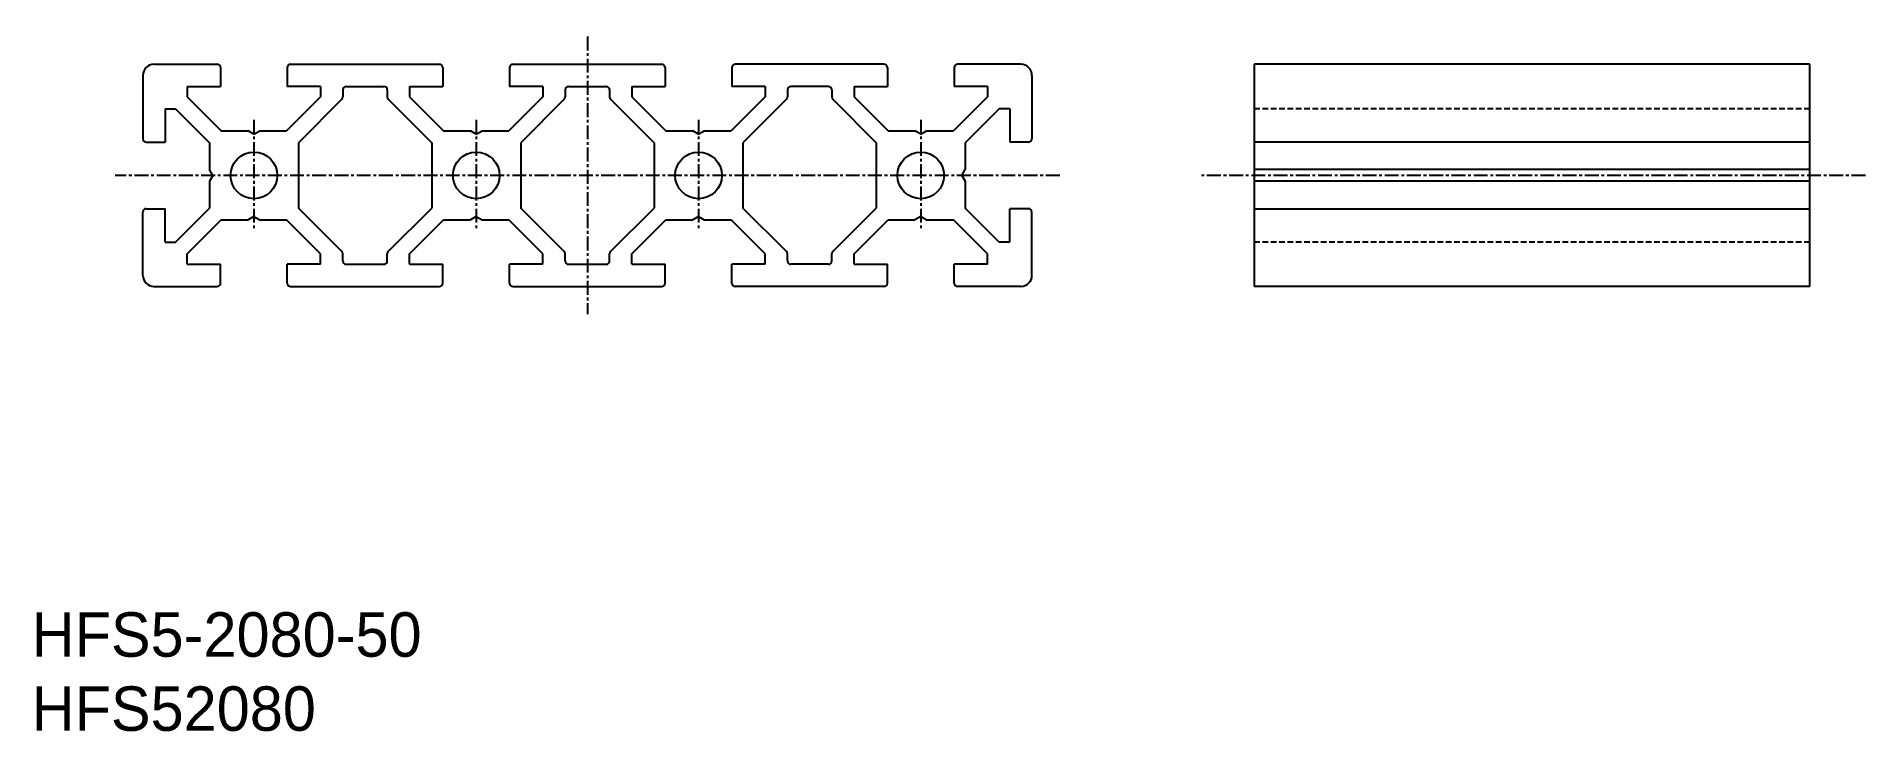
# Model space of a CAD drawing. Extents: x 0 to 165, y 0 to 62.
import ezdxf

# ---------------------------------------------------------------- set-up
doc = ezdxf.new("R2010")
doc.units = 0
doc.linetypes.add('CENTER', pattern=[2, 1.25, -0.25, 0.25, -0.25])
doc.linetypes.add('DASHED', pattern=[0.75, 0.5, -0.25])
doc.layers.get('0').update_dxf_attribs({"linetype": 'CONTINUOUS'})
doc.layers.add('CENTER', color=1, linetype='CENTER')

msp = doc.modelspace()

# ---------------------------------------------------------------- linework, layer by layer
at = {"color": 7, "linetype": 'CONTINUOUS'}
for p, q in [((11, 60), (16.7, 60)), ((17, 59.7), (17, 58)), ((23, 59.7), (23, 58)), ((23.3, 60), (36.7, 60)), ((37, 59.7), (37, 58)), ((43, 59.7), (43, 58)), ((43.3, 60), (56.7, 60)), ((57, 59.7), (57, 58)), ((63, 59.7), (63, 58)), ((76.7, 60), (63.3, 60)), ((77, 59.7), (77, 58)), ((83, 59.7), (83, 58)), ((89, 60), (83.3, 60)), ((110, 60), (110, 40)), ((160, 60), (110, 60)), ((160, 40), (160, 60)), ((10, 59), (10, 53.3)), ((14, 58), (14, 57.06)), ((14, 58), (17, 58)), ((26, 58), (23, 58)), ((26, 58), (26, 57.06)), ((28, 57.7), (28, 57.06)), ((28.3, 58), (31.7, 58)), ((32, 57.7), (32, 57.06)), ((34, 58), (34, 57.06)), ((34, 58), (37, 58)), ((46, 58), (43, 58)), ((46, 58), (46, 57.06)), ((48, 57.7), (48, 57.06)), ((48.3, 58), (51.7, 58)), ((52, 57.7), (52, 57.06)), ((54, 58), (54, 57.06)), ((54, 58), (57, 58)), ((66, 58), (63, 58)), ((66, 58), (66, 57.06)), ((68, 57.7), (68, 57.06)), ((71.7, 58), (68.3, 58)), ((72, 57.7), (72, 57.06)), ((74, 58), (74, 57.06)), ((74, 58), (77, 58)), ((86, 58), (83, 58)), ((86, 58), (86, 57.06)), ((90, 59), (90, 53.3)), ((12, 56), (12.94, 56)), ((12, 56), (12, 53)), ((12.94, 56), (16, 52.94)), ((14, 57.06), (17.06, 54)), ((26, 57.06), (22.94, 54)), ((27.91, 56.85), (24, 52.94)), ((32.09, 56.85), (36, 52.94)), ((34, 57.06), (37.06, 54)), ((46, 57.06), (42.94, 54)), ((47.91, 56.85), (44, 52.94)), ((52.09, 56.85), (56, 52.94)), ((54, 57.06), (57.06, 54)), ((66, 57.06), (62.94, 54)), ((67.91, 56.85), (64, 52.94)), ((72.09, 56.85), (76, 52.94)), ((74, 57.06), (77.06, 54)), ((86, 57.06), (82.94, 54)), ((87.06, 56), (84, 52.94)), ((88, 56), (87.06, 56)), ((88, 56), (88, 53)), ((10.3, 53), (12, 53)), ((16, 52.94), (16, 50.52)), ((17.06, 54), (19.48, 54)), ((20, 53.7), (19.48, 54)), ((20, 53.7), (20.52, 54)), ((20.52, 54), (22.94, 54)), ((24, 52.94), (24, 47.06)), ((36, 52.94), (36, 47.06)), ((37.06, 54), (39.48, 54)), ((40, 53.7), (39.48, 54)), ((40, 53.7), (40.52, 54)), ((40.52, 54), (42.94, 54)), ((44, 52.94), (44, 47.06)), ((56, 52.94), (56, 47.06)), ((57.06, 54), (59.48, 54)), ((60, 53.7), (59.48, 54)), ((60, 53.7), (60.52, 54)), ((60.52, 54), (62.94, 54)), ((64, 52.94), (64, 47.06)), ((76, 52.94), (76, 47.06)), ((77.06, 54), (79.48, 54)), ((80, 53.7), (79.48, 54)), ((80, 53.7), (80.52, 54)), ((80.52, 54), (82.94, 54)), ((84, 52.94), (84, 50.52)), ((89.7, 53), (88, 53)), ((160, 53), (110, 53)), ((16.3, 50), (16, 50.52)), ((16.3, 50), (16, 49.48)), ((16, 49.48), (16, 47.06)), ((83.7, 50), (84, 50.52)), ((83.7, 50), (84, 49.48)), ((84, 49.48), (84, 47.06)), ((160, 50.52), (110, 50.52)), ((160, 49.48), (110, 49.48)), ((10, 41), (10, 46.7)), ((10.3, 47), (12, 47)), ((12, 44), (12, 47)), ((12.94, 44), (16, 47.06)), ((20, 46.3), (19.48, 46)), ((20, 46.3), (20.52, 46)), ((27.91, 43.15), (24, 47.06)), ((32.09, 43.15), (36, 47.06)), ((40, 46.3), (39.48, 46)), ((40, 46.3), (40.52, 46)), ((47.91, 43.15), (44, 47.06)), ((52.09, 43.15), (56, 47.06)), ((60, 46.3), (59.48, 46)), ((60, 46.3), (60.52, 46)), ((67.91, 43.15), (64, 47.06)), ((72.09, 43.15), (76, 47.06)), ((80, 46.3), (79.48, 46)), ((80, 46.3), (80.52, 46)), ((87.06, 44), (84, 47.06)), ((89.7, 47), (88, 47)), ((88, 44), (88, 47)), ((90, 41), (90, 46.7)), ((110, 47), (160, 47)), ((14, 42.94), (17.06, 46)), ((17.06, 46), (19.48, 46)), ((20.52, 46), (22.94, 46)), ((26, 42.94), (22.94, 46)), ((34, 42.94), (37.06, 46)), ((37.06, 46), (39.48, 46)), ((40.52, 46), (42.94, 46)), ((46, 42.94), (42.94, 46)), ((54, 42.94), (57.06, 46)), ((57.06, 46), (59.48, 46)), ((60.52, 46), (62.94, 46)), ((66, 42.94), (62.94, 46)), ((74, 42.94), (77.06, 46)), ((77.06, 46), (79.48, 46)), ((80.52, 46), (82.94, 46)), ((86, 42.94), (82.94, 46)), ((12, 44), (12.94, 44)), ((14, 42), (14, 42.94)), ((26, 42), (26, 42.94)), ((28, 42.3), (28, 42.94)), ((32, 42.3), (32, 42.94)), ((34, 42), (34, 42.94)), ((46, 42), (46, 42.94)), ((48, 42.3), (48, 42.94)), ((52, 42.3), (52, 42.94)), ((54, 42), (54, 42.94)), ((66, 42), (66, 42.94)), ((68, 42.3), (68, 42.94)), ((72, 42.3), (72, 42.94)), ((74, 42), (74, 42.94)), ((86, 42), (86, 42.94)), ((88, 44), (87.06, 44)), ((14, 42), (17, 42)), ((17, 40.3), (17, 42)), ((26, 42), (23, 42)), ((23, 40.3), (23, 42)), ((28.3, 42), (31.7, 42)), ((34, 42), (37, 42)), ((37, 40.3), (37, 42)), ((46, 42), (43, 42)), ((43, 40.3), (43, 42)), ((48.3, 42), (51.7, 42)), ((54, 42), (57, 42)), ((57, 40.3), (57, 42)), ((66, 42), (63, 42)), ((63, 40.3), (63, 42)), ((71.7, 42), (68.3, 42)), ((74, 42), (77, 42)), ((77, 40.3), (77, 42)), ((86, 42), (83, 42)), ((83, 40.3), (83, 42)), ((11, 40), (16.7, 40)), ((23.3, 40), (36.7, 40)), ((43.3, 40), (56.7, 40)), ((76.7, 40), (63.3, 40)), ((89, 40), (83.3, 40)), ((160, 40), (110, 40))]:
    msp.add_line(p, q, dxfattribs=at)
at = {"color": 3, "linetype": 'DASHED'}
for p, q in [((160, 56), (110, 56)), ((160, 44), (110, 44))]:
    msp.add_line(p, q, dxfattribs=at)
msp.add_circle((20, 50), 2.1)
at = {"color": 7, "linetype": 'CONTINUOUS'}
for centre in [(40, 50), (60, 50), (80, 50)]:
    msp.add_circle(centre, 2.1, dxfattribs=at)
for centre, radius, start, end in [((11, 59), 1, 90, 180), ((16.7, 59.7), 0.3, 0, 90), ((23.3, 59.7), 0.3, 90, 180), ((36.7, 59.7), 0.3, 0, 90), ((43.3, 59.7), 0.3, 90, 180), ((56.7, 59.7), 0.3, 0, 90), ((63.3, 59.7), 0.3, 90, 180), ((76.7, 59.7), 0.3, 0, 90), ((83.3, 59.7), 0.3, 90, 180), ((89, 59), 1, 360, 90), ((28.3, 57.7), 0.3, 90, 180), ((31.7, 57.7), 0.3, 360, 90), ((48.3, 57.7), 0.3, 90, 180), ((51.7, 57.7), 0.3, 0, 90), ((68.3, 57.7), 0.3, 90, 180), ((71.7, 57.7), 0.3, 360, 90), ((27.7, 57.06), 0.3, 315, 0), ((32.3, 57.06), 0.3, 180, 225), ((47.7, 57.06), 0.3, 315, 0), ((52.3, 57.06), 0.3, 180, 225), ((67.7, 57.06), 0.3, 315, 0), ((72.3, 57.06), 0.3, 180, 225), ((10.3, 53.3), 0.3, 180, 270), ((89.7, 53.3), 0.3, 270, 0), ((10.3, 46.7), 0.3, 90, 180), ((89.7, 46.7), 0.3, 360, 90), ((27.7, 42.94), 0.3, 360, 45), ((32.3, 42.94), 0.3, 135, 180), ((47.7, 42.94), 0.3, 360, 45), ((52.3, 42.94), 0.3, 135, 180), ((67.7, 42.94), 0.3, 360, 45), ((72.3, 42.94), 0.3, 135, 180), ((28.3, 42.3), 0.3, 180, 270), ((31.7, 42.3), 0.3, 270, 0), ((48.3, 42.3), 0.3, 180, 270), ((51.7, 42.3), 0.3, 270, 0), ((68.3, 42.3), 0.3, 180, 270), ((71.7, 42.3), 0.3, 270, 0), ((11, 41), 1, 180, 270), ((16.7, 40.3), 0.3, 270, 0), ((23.3, 40.3), 0.3, 180, 270), ((36.7, 40.3), 0.3, 270, 0), ((43.3, 40.3), 0.3, 180, 270), ((56.7, 40.3), 0.3, 270, 0), ((63.3, 40.3), 0.3, 180, 270), ((76.7, 40.3), 0.3, 270, 360), ((83.3, 40.3), 0.3, 180, 270), ((89, 41), 1, 270, 0)]:
    msp.add_arc(centre, radius, start, end, dxfattribs=at)
at = {"layer": 'CENTER', "color": 1, "linetype": 'CENTER'}
for p, q in [((50, 62.5), (50, 37.5)), ((20, 55), (20, 45)), ((40, 55), (40, 45)), ((60, 55), (60, 45)), ((80, 55), (80, 45)), ((92.5, 50), (7.5, 50)), ((165, 50), (105, 50))]:
    msp.add_line(p, q, dxfattribs=at)

# ---------------------------------------------------------------- texts
at = {"color": 7, "linetype": 'CONTINUOUS'}
for s, p in [('HFS5-2080-50', (0, 6.67)), ('HFS52080', (0, 0))]:
    msp.add_text(s, height=4, dxfattribs=at).set_placement(p)

doc.saveas('drawing.dxf')
